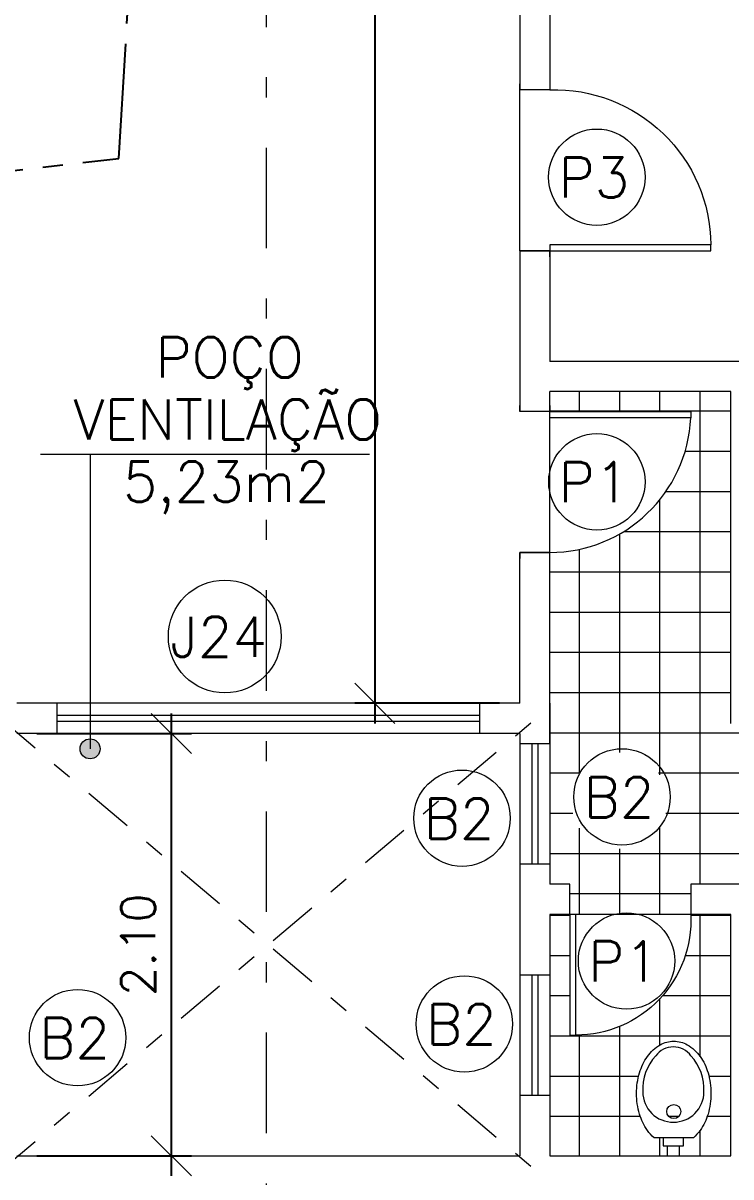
# Model space of a CAD drawing. Header units: millimetres. Extents: x 521 to 1055, y 261 to 520.
# Drawn here: x 537.85 to 541.36, y 374.39 to 380.13 of the extents above; entities that cross this region are included whole.
import ezdxf
from ezdxf.enums import TextEntityAlignment as Align

# ---------------------------------------------------------------- set-up
doc = ezdxf.new("R2010")
doc.units = ezdxf.units.MM
for name, pattern in [('CENTER2', [28.575000000000003, 19.05, -3.175, 3.175, -3.175]), ('CONTINU', [0]), ('DASHDOT', [1, 0.5, -0.25, 0, -0.25]), ('DASHDOTX2', [2, 1, -0.5, 0, -0.5])]:
    doc.linetypes.add(name, pattern=pattern)
doc.layers.add('0.1', color=8, linetype='Continuous', lineweight=13)
doc.layers.add('ppci', color=8, linetype='Continuous')
doc.styles.add('ROMANS', font='romans')
doc.styles.get("Standard").update_dxf_attribs({"font": 'romans.shx'})
doc.dimstyles.new('Fares Eng - 50', dxfattribs={"dimscale": 2, "dimtxt": 0.085, "dimasz": 0.1, "dimexe": 0.05, "dimexo": 0.05, "dimgap": 0.04, "dimtad": 1, "dimzin": 4, "dimdsep": 46, "dimtxsty": 'ROMANS', "dimblk1": 'OBLIQUE', "dimblk2": 'OBLIQUE', "dimsah": 1, "dimcen": 0.05, "dimdle": 0.05, "dimclrd": 8, "dimclre": 8, "dimclrt": 8, "dimaunit": 1, "dimadec": 0, "dimazin": 0, "dimtfac": 1, "dimtix": 1, "dimtmove": 2, "dimatfit": 0, "dimldrblk": 'OPEN90', "dimfxl": 1, "dimtolj": 1, "dimtzin": 0, "dimarcsym": 0})

# ---------------------------------------------------------------- blocks, each defined once
blk = doc.blocks.new('P80')
for points in [[(0, 0.8600000000001068), (0, 0.8300000000001057), (0.1499999999999986, 0.8300000000001057), (0.1499999999999986, 0.8600000000001068)], [(0, 0), (0, 0.03000000000000114), (0.1499999999999986, 0.03000000000000114), (0.1499999999999986, 0)]]:
    blk.add_lwpolyline(points)
blk.add_lwpolyline([(-0.8000000000000227, 0.06000000000008299), (0, 0.06000000000008299), (0, 0.03000000000000114), (-0.8000000000000227, 0.03000000000000114)], close=True)
at = {"color": 8}
blk.add_arc((-0.02513934576528032, 0.05553438521076377), 0.7748735220644332, 88.14081760279143, 179.6698012135025, dxfattribs=at)
blk = doc.blocks.new('_OBLIQUE')
at = {"color": 0, "linetype": 'ByBlock'}
blk.add_line((-0.5, -0.5), (0.5, 0.5), dxfattribs=at)
blk = doc.blocks.new('*D1208')
at = {"layer": '0.1', "color": 8, "lineweight": -2, "transparency": 16777216}
for p, q in [((538.5825751625352, 374.3964883394474), (538.5825751625352, 376.6964883394476)), ((537.9140388595019, 376.5964883394476), (538.6825751625353, 376.5964883394476)), ((537.914038859502, 374.4964883394474), (538.6825751625353, 374.4964883394474))]:
    blk.add_line(p, q, dxfattribs=at)
at = {"layer": 'DEFPOINTS', "color": 0, "lineweight": -2, "transparency": 16777216}
for p in [(537.8140388595019, 376.5964883394476), (538.5825751625352, 376.5964883394476), (537.814038859502, 374.4964883394474)]:
    blk.add_point(p, dxfattribs=at)
at = {"layer": '0.1', "color": 8, "lineweight": -2, "transparency": 16777216, "xscale": 0.2, "yscale": 0.2, "zscale": 0.2}
for p, rotation in [((538.5825751625352, 376.5964883394476), 90), ((538.5825751625352, 374.4964883394474), 270)]:
    blk.add_blockref('_OBLIQUE', p, dxfattribs=dict(at, rotation=rotation))
at = {"layer": '0.1', "color": 8, "transparency": 16777216, "insert": (538.4175751625352, 375.5464883394475), "char_height": 0.17, "attachment_point": 5, "rotation": 90, "style": 'ROMANS'}
blk.add_mtext('\\A1;2.10', dxfattribs=at)
blk = doc.blocks.new('_Open90')
at = {"color": 0, "linetype": 'ByBlock', "lineweight": -2}
for p, q in [((-0.5, 0.5), (0, 0)), ((0, 0), (-1, 0)), ((0, 0), (-0.5, -0.5))]:
    blk.add_line(p, q, dxfattribs=at)
blk = doc.blocks.new('*D1159')
at = {"layer": '0.1', "color": 8, "linetype": 'CONTINU', "lineweight": -2, "transparency": 16777216}
for p, q in [((539.5940694024787, 399.8964883394474), (539.5940694024787, 376.6464883394475)), ((540.2140388595022, 399.7964883394474), (539.4940694024787, 399.7964883394474)), ((540.2140388595019, 376.7464883394475), (539.4940694024787, 376.7464883394475))]:
    blk.add_line(p, q, dxfattribs=at)
at = {"layer": 'DEFPOINTS', "color": 0, "linetype": 'CONTINU', "lineweight": -2, "transparency": 16777216}
for p in [(540.3140388595023, 399.7964883394474), (539.5940694024787, 376.7464883394475), (540.3140388595019, 376.7464883394475)]:
    blk.add_point(p, dxfattribs=at)
at = {"layer": '0.1', "color": 8, "linetype": 'CONTINU', "lineweight": -2, "transparency": 16777216, "xscale": 0.2, "yscale": 0.2, "zscale": 0.2}
for p, rotation in [((539.5940694024787, 399.7964883394474), 90), ((539.5940694024787, 376.7464883394475), 270)]:
    blk.add_blockref('_OBLIQUE', p, dxfattribs=dict(at, rotation=rotation))
at = {"layer": '0.1', "color": 8, "linetype": 'CONTINU', "transparency": 16777216, "insert": (539.4290694024786, 388.2714883394475), "char_height": 0.17, "attachment_point": 5, "rotation": 90, "style": 'ROMANS'}
blk.add_mtext('\\A1;23.05', dxfattribs=at)
blk = doc.blocks.new('P60')
at = {"color": 252}
blk.add_lwpolyline([(-0.6000000000000227, 0.05960000000008298), (0, 0.05960000000008298), (0, 0.03000000000000114), (-0.6000000000000227, 0.03000000000000114)], close=True, dxfattribs=at)
at = {"color": 8}
blk.add_arc((-0.02886986666674457, 0.05960000000008306), 0.5711301333332781, 87.10253993610587, 180, dxfattribs=at)
blk = doc.blocks.new('Vaso')
for points in [[(0.02999999999997272, -0.04999999999995453), (0.02999999999997272, 0), (-0.02999999999997272, 0), (-0.02999999999997272, -0.04999999999995453)], [(0.04999999999995453, -0.09000000000014552), (0.04999999999995453, -0.04999999999995453), (-0.04999999999995453, -0.04999999999995453), (-0.04999999999995453, -0.09000000000014552)]]:
    blk.add_lwpolyline(points)
for points in [[(0.1828955200001019, -0.3100000000001728, -0.071776), (0.1680402599999979, -0.4129498500001318, -0.083144), (0.128710270000056, -0.4938477600001079, -0.106699), (0.06516211000007388, -0.5518467399999736, -0.132564), (-0.002104480000070907, -0.5700000000001637, -0.132564), (-0.06937106999998832, -0.5518467399999736, -0.106699), (-0.1329192299999704, -0.4938477600001079, -0.083144), (-0.1722492199999124, -0.4129498500001318, -0.071776), (-0.1871044800000163, -0.3100000000001728, -0.071776), (-0.1722492199999124, -0.2070501499999864, -0.083144), (-0.1329192299999704, -0.1261522400000104, -0.060171), (-0.09999999999990905, -0.09000000000014552), (0.09579103999999461, -0.09000000000014552, -0.060171), (0.128710270000056, -0.1261522400000104, -0.083144), (0.1680402599999979, -0.2070501499999864, -0.071776)], [(-0.08763701527800549, -0.4972033683313839, 0.2473999053505774), (0, -0.5413053001348089, 0.2473999053505774), (0.08763701527800549, -0.4972033683313839, 0.1978584598758542), (0.1521044799999345, -0.3175259839795217, 0.4183289460701766), (0, -0.1675407474929216, 0.4183289460701766), (-0.1521044799999345, -0.3175259839795217, 0.1978584598758542)]]:
    blk.add_lwpolyline(points, format="xyb", close=True)
blk.add_circle((-0.002104480000070907, -0.2200259839794398), 0.03525)
blk = doc.blocks.new('P70')
for points in [[(0, 0.760000000000025), (0, 0.7300000000000239), (0.1499999999999986, 0.7300000000000239), (0.1499999999999986, 0.760000000000025)], [(0, 0), (0, 0.03000000000000114), (0.1499999999999986, 0.03000000000000114), (0.1499999999999986, 0)]]:
    blk.add_lwpolyline(points)
blk.add_lwpolyline([(-0.7000000000000227, 0.06000000000008299), (0, 0.06000000000008299), (0, 0.03000000000000114), (-0.7000000000000227, 0.03000000000000114)], close=True)
at = {"color": 8}
blk.add_arc((3.861494457524373e-15, 0.02932835820894858), 0.7006716417910752, 90, 177.4910967546297, dxfattribs=at)
blk = doc.blocks.new('ÁREA')
for p in [(4.97462945148186e-05, 0.003761569252461072), (0, 0)]:
    blk.add_attdef('COMPARTIMENTO', text='', height=0.0025).set_placement(p, align=Align.CENTER)
at = {"color": 1}
for p in [(-4.97462945148186e-05, -0.003761569252461072), (-9.94925890296372e-05, -0.007523138504922144)]:
    blk.add_attdef('ÁREA', text='', height=0.002, dxfattribs=at).set_placement(p, align=Align.CENTER)

msp = doc.modelspace()

# ---------------------------------------------------------------- hatches: boundary and pattern name
at = {"layer": '0.1', "linetype": 'CONTINU'}
h = msp.add_hatch(dxfattribs=at)
h.set_pattern_fill('_USER', color=8, scale=0.2, style=0, double=1, pattern_type=0)
h.set_pattern_definition([(0, (-135.1886329213025, 0), (0, 0.2), []), (90, (-135.1886329213025, 0), (-0.2, 1.224606353822377e-17), [])])
h.paths.add_polyline_path([(542.9140388595024, 378.2964883394475), (541.514038859502, 378.2964883394476), (541.514038859502, 378.0729869898494, -0.1628160446244721), (541.517038859503, 378.0814869898496, -0.3480502846370825), (541.7070388595014, 378.1444869898485, -0.1445233165197684), (541.7719067945209, 378.0932686348172, -0.02792695870552506), (541.7864085227629, 378.0675971221961, -0.02267194023055926), (541.7986458982554, 378.0396732554813, -0.0840704910421127), (541.8075191631233, 377.9958886775929, -0.008050882724628592), (541.8080457469989, 377.9631873104136), (541.8080457469989, 377.9597866692827, -0.0080508827246005), (541.8075191631233, 377.9270853021035, -0.08407049104117602), (541.7986458982556, 377.8833007242156, -0.02267194022961322), (541.7864085227634, 377.855376857502, -0.02792695871136476), (541.7719067945184, 377.8297053448755, -0.1445233165107818), (541.7070388595021, 377.7784869898481, -0.348050284641138), (541.5170388595021, 377.8414869898479, -0.162816044595225), (541.514038859502, 377.8499869898469), (541.514038859502, 377.4690386615684, -0.1628160446244721), (541.517038859503, 377.4775386615687, -0.3480502846370825), (541.7070388595014, 377.5405386615676, -0.1445233165197684), (541.7719067945209, 377.4893203065362, -0.02792695870552506), (541.7864085227629, 377.4636487939152, -0.02267194023055926), (541.7986458982554, 377.4357249272003, -0.0840704910421127), (541.8075191631233, 377.3919403493119, -0.008050882724628592), (541.8080457469989, 377.3592389821326), (541.8080457469989, 377.3558383410018, -0.0080508827246005), (541.8075191631233, 377.3231369738226, -0.08407049104117602), (541.7986458982556, 377.2793523959347, -0.02267194022961322), (541.7864085227634, 377.2514285292211, -0.02792695871136476), (541.7719067945184, 377.2257570165946, -0.1445233165107818), (541.7070388595021, 377.1745386615672, -0.348050284641138), (541.5170388595021, 377.237538661567, -0.162816044595225), (541.514038859502, 377.2460386615659), (541.514038859502, 376.6464883394476), (541.3640388595021, 376.6464883394477), (541.3640388595019, 378.2964883394475), (540.4640388595018, 378.2964883394475), (540.4640388595018, 378.1964883394476), (541.1640388595022, 378.1964883394475), (541.1640388595022, 378.1664883394475, -0.4014455578217007), (540.4640388595021, 377.4964883394476), (540.4640388595021, 377.4664883394476), (540.464038859502, 376.5464883394476), (540.4640388595009, 375.9464883394473), (540.464038859501, 375.8464883394475), (540.5640388595023, 375.8464883394475), (540.5640388595021, 375.6964883394476), (540.5936388595022, 375.6964883394476), (541.1640388595022, 375.6964883394475), (541.1640388595023, 375.8464883394475), (541.1940388595021, 375.8464883394475), (541.7140388595017, 375.8464883394476), (541.7140388595016, 375.6964883394474), (542.3140388595017, 375.6964883394476), (542.3140388595018, 375.8464883394475), (542.3440388595017, 375.8464883394475), (542.6640388595019, 375.8464883394477), (542.664038859502, 375.6964883394492), (542.6936388595021, 375.6964883394492), (543.2640388595021, 375.6964883394492), (543.2640388595021, 375.8464883394491), (543.294038859502, 375.8464883394491), (543.4640388595019, 375.8464883394476), (543.4640388595019, 376.4910939835211), (542.9140388595018, 376.4910939835211)])
h.paths.add_polyline_path([(541.04881364872, 376.2617693527766, -1), (540.5695259799796, 376.2617693527766, -1)], flags=16)
h.paths.add_polyline_path([(541.7030020020642, 376.2867375116143), (542.5780020020642, 376.2867375116143), (542.5780020020642, 376.6617375116143), (541.7030020020642, 376.6617375116143)], flags=8)
h.paths.add_polyline_path([(541.4505358294617, 375.9636636038721), (542.8172024961285, 375.9636636038721), (542.8172024961285, 376.3208064610149), (541.4505358294617, 376.3208064610149)], flags=24)
h.paths.add_polyline_path([(541.7030020020642, 376.2867375116143), (542.5780020020642, 376.2867375116143), (542.5780020020642, 376.6617375116143), (541.7030020020642, 376.6617375116143)], flags=24)
h.paths.add_polyline_path([(541.4505358294617, 375.9636636038721), (542.8172024961285, 375.9636636038721), (542.8172024961285, 376.3208064610149), (541.4505358294617, 376.3208064610149)], flags=8)
h.paths.add_polyline_path([(541.8933205183886, 377.1310121489715), (541.8933205183886, 377.8119645299238), (542.1933205183885, 377.8119645299238), (542.1933205183885, 377.1310121489715)], flags=24)
h.paths.add_polyline_path([(540.5876092259257, 376.1128599359623), (540.9828473211637, 376.1128599359623), (540.9828473211637, 376.4128599359623), (540.5876092259257, 376.4128599359623)], flags=24)
msp.add_hatch(color=8, dxfattribs=at).paths.add_polyline_path([(538.2282303155304, 376.52007251192, 1), (538.1285526083683, 376.52007251192, 1)])
h = msp.add_hatch(dxfattribs=at)
h.set_pattern_fill('_USER', color=8, scale=0.2, style=0, double=1, pattern_type=0)
h.set_pattern_definition([(0, (-135.1886329213025, 798.4929766788952), (0, -0.2), []), (270, (-135.1886329213025, 798.4929766788952), (-0.2, -1.224606353822377e-17), [])])
h.paths.add_polyline_path([(541.364038859502, 374.4964883394476), (541.1078691312421, 374.4964883394476), (541.107869131242, 374.5464883394475), (541.047869131242, 374.5464883394475), (541.047869131242, 374.4964883394476), (540.4640388595019, 374.4964883394476), (540.4640388595019, 374.7964883394475), (540.4640388595037, 375.3964883394475), (540.4640388595022, 375.6964883394475), (540.5640388595021, 375.6964883394476), (540.5640388595021, 375.0964883394475), (540.5936388595034, 375.0964883394475, 0.4291040067098116), (541.1640388595023, 375.6964883394476), (541.364038859502, 375.6964883394476)])
h.paths.add_polyline_path([(540.9098279480337, 374.9094350569886, -3.073136091760415e-06), (540.9098288944448, 374.9094382681735, 2.298261749447737e-06)], flags=0)
h.paths.add_polyline_path([(541.044723611242, 374.716514323427, 1), (541.1152236112421, 374.716514323427, 1)], flags=0)
edge = h.paths.add_edge_path(flags=16)
edge.add_arc((541.2591342493586, 374.8064880890473), 0.3641606381167727, 163.5782748653673, 179.999960602859, ccw=False)
edge.add_arc((541.1710587080731, 374.8324460039589), 0.2723395385858779, 144.5667168692639, 163.5781902089613, ccw=False)
edge.add_arc((541.1152797494814, 374.872134854788), 0.2038815434230515, 120.2052823623753, 144.56672184459, ccw=False)
edge.add_arc((541.0799735969133, 374.9327841714046), 0.1337041680431426, 89.99999385975178, 120.2053114872979, ccw=False)
edge.add_arc((541.0799736255707, 374.932784171405), 0.1337041680427554, 59.79468851265841, 90.00000614019962, ccw=False)
edge.add_arc((541.0446674730025, 374.872134854788), 0.2038815434230601, 35.433278155409994, 59.79471763762467, ccw=False)
edge.add_arc((540.9888885144107, 374.8324460039589), 0.2723395385858707, 16.42180979103881, 35.43328313073607, ccw=False)
edge.add_arc((540.9008129731253, 374.8064880890473), 0.3641606381167788, 3.939714088119217e-05, 16.42172513463271, ccw=False)
edge.add_arc((540.9008129731245, 374.8064885898481), 0.3641606381175685, 343.5782748653855, 359.9999606028769, ccw=False)
edge.add_arc((540.9888885144107, 374.7805306749364), 0.2723395385858779, 324.5667168692639, 343.5781902089613, ccw=False)
edge.add_arc((541.0446663298172, 374.7408429171219), 0.2038831085606229, 310.79308703992695, 324.56665782429025, ccw=False)
edge.add_line((541.1778691312419, 374.5864883394477), (540.982078091242, 374.5864883394477))
edge.add_arc((541.1152808926666, 374.7408429171219), 0.2038831085606259, 215.4333421757097, 229.2069129600731, ccw=False)
edge.add_arc((541.1710587080731, 374.7805306749364), 0.2723395385858707, 196.4218097910387, 215.4332831307361, ccw=False)
edge.add_arc((541.2591342493594, 374.8064885898481), 0.3641606381175744, 180.0000393971231, 196.4217251346145, ccw=False)

# ---------------------------------------------------------------- linework, layer by layer
at = {"layer": '0.1', "color": 8, "linetype": 'DASHDOTX2', "ltscale": 0.5}
msp.add_line((539.0532378008612, 424.608919363001), (539.0532378008612, 371.6874650096577), dxfattribs=at)
at = {"layer": '0.1', "color": 7}
for p, q in [((540.314038859502, 383.5464883394476), (540.3140388595021, 379.7964883394475)), ((540.4640388595014, 383.5464883394478), (540.4640388595014, 379.7964883394475)), ((540.4640388595017, 379.7964883394475), (540.3140388595016, 379.7964883394475)), ((540.3140388595021, 378.9964883394474), (540.314038859502, 378.1964883394476)), ((540.4640388595014, 378.9964883394475), (540.4640388595014, 378.4464883394476)), ((543.6140388595019, 378.4464883394476), (540.4640388595019, 378.4464883394476)), ((540.4640388595018, 378.1964883394475), (540.4640388595018, 378.2964883394476)), ((541.3640388595019, 378.2964883394476), (540.4640388595017, 378.2964883394475)), ((541.3640388595021, 376.6464883394476), (541.364038859502, 378.2964883394476)), ((540.4640388595018, 378.1964883394476), (540.3140388595019, 378.1964883394476)), ((540.3140388595019, 376.7464883394476), (540.3140388595019, 377.4964883394475)), ((540.3140388595019, 377.4964883394475), (540.4640388595018, 377.4964883394476)), ((540.464038859502, 376.5464883394476), (540.4640388595019, 377.4964883394475)), ((538.0140388595021, 376.7464883394476), (537.8140388595019, 376.7464883394476)), ((538.0140388595021, 376.5964883394475), (538.0140388595022, 376.7464883394475)), ((540.3140388595019, 376.7464883394475), (540.1140388595021, 376.7464883394475)), ((540.1140388595019, 376.7464883394475), (540.1140388595019, 376.5964883394476)), ((540.4640388595014, 376.7464883394475), (540.4640388595013, 376.5464883394472)), ((538.0140388595021, 376.5964883394476), (537.8140388595019, 376.5964883394476)), ((540.3140388595019, 376.5964883394475), (540.1140388595021, 376.5964883394475)), ((540.3140388595019, 376.5964883394476), (540.3140388595019, 376.5464883394473)), ((540.3140388595009, 376.5464883394473), (540.464038859501, 376.5464883394472)), ((540.4640388595008, 375.9464883394473), (540.3140388595009, 375.9464883394472)), ((540.3140388595019, 375.9464883394472), (540.314038859502, 375.3964883394472)), ((540.4640388595011, 375.9464883394473), (540.4640388595011, 375.8464883394475)), ((540.564038859502, 375.8464883394475), (540.464038859502, 375.8464883394475)), ((540.5640388595021, 375.6964883394475), (540.5640388595021, 375.8464883394475)), ((541.164038859502, 375.8464883394475), (541.1640388595022, 375.6964883394475)), ((541.7140388595018, 375.8464883394476), (541.164038859502, 375.8464883394475)), ((540.564038859502, 375.6964883394476), (540.464038859502, 375.6964883394476)), ((540.4640388595012, 375.6964883394476), (540.4640388595012, 375.3964883394472)), ((541.364038859502, 375.6964883394476), (541.1640388595022, 375.6964883394476)), ((541.364038859502, 374.4964883394476), (541.364038859502, 375.6964883394476)), ((540.3140388595011, 375.3964883394472), (540.464038859501, 375.3964883394472)), ((540.4640388595008, 374.7964883394473), (540.314038859501, 374.7964883394473)), ((540.3140388595019, 374.7964883394473), (540.3140388595019, 374.4964883394475)), ((540.4640388595011, 374.7964883394473), (540.4640388595011, 374.4964883394476)), ((537.814038859502, 374.4964883394474), (540.3140388595019, 374.4964883394474)), ((540.4640388595011, 374.4964883394475), (541.364038859502, 374.4964883394475))]:
    msp.add_line(p, q, dxfattribs=at)
at = {"layer": '0.1', "color": 8, "linetype": 'CONTINU'}
for p, q in [((540.3140388595015, 378.9964883394474), (540.3140388595015, 379.7964883394475)), ((540.4640388595019, 377.4964883394475), (540.4640388595018, 378.1964883394475)), ((539.5674517987884, 377.9836315145878), (537.9325908982262, 377.9836315145878)), ((538.1783914619493, 377.9836315145878), (538.1783914619493, 376.52007251192)), ((540.1140388595019, 376.7464883394475), (538.0140388595022, 376.7464883394491)), ((540.1140388595019, 376.6864883394475), (538.0140388595022, 376.6864883394491)), ((540.1140388595019, 376.6564883394475), (538.0140388595021, 376.6564883394475)), ((540.1140388595019, 376.5964883394475), (538.0140388595021, 376.5964883394475)), ((540.3140388594996, 376.5464883394473), (540.3140388594992, 375.9464883394475)), ((540.3740388594995, 376.5464883394473), (540.3740388594993, 375.9464883394475)), ((540.4040388595008, 376.5464883394472), (540.4040388595008, 375.9464883394473)), ((540.4640388595005, 376.5464883394472), (540.4640388595009, 375.9464883394473)), ((541.1640388595022, 375.6964883394475), (540.5640388595021, 375.6964883394476)), ((540.3140388595003, 375.3964883394473), (540.3140388594999, 374.7964883394475)), ((540.3740388595002, 375.3964883394473), (540.3740388594999, 374.7964883394475)), ((540.4040388595015, 375.3964883394472), (540.4040388595015, 374.7964883394474)), ((540.4640388595012, 375.3964883394472), (540.4640388595016, 374.7964883394474))]:
    msp.add_line(p, q, dxfattribs=at)
at = {"layer": '0.1', "color": 8}
msp.add_line((540.3140388595015, 378.9964883394474), (540.4640388595014, 378.9964883394475), dxfattribs=at)
at = {"layer": '0.1', "color": 8, "linetype": 'DASHDOT', "ltscale": 0.5}
for p, q in [((537.7140388595019, 376.6864883394476), (540.4140388595019, 374.4064883394477)), ((537.7140388595019, 374.4064883394475), (540.4140388595018, 376.6864883394476))]:
    msp.add_line(p, q, dxfattribs=at)
at = {"layer": '0.1', "color": 8}
for centre, radius in [((540.6974634453877, 379.3622139302367), 0.2396438343701963), ((540.6978741561087, 377.8476917314282), 0.2396438343701963), ((538.8480401654925, 377.0785161172579), 0.2803832862131297), ((540.8224594650586, 376.2808504398496), 0.2396438343701963), ((540.0274184362712, 376.1748592011172), 0.2396438343701963), ((540.8452086214667, 375.4651261575131), 0.2396438343701963), ((540.0387930144753, 375.152066696646), 0.2396438343701963), ((538.1164411871102, 375.0838807137357), 0.2396438343701963)]:
    msp.add_circle(centre, radius, dxfattribs=at)
at = {"layer": '0.1', "color": 8, "linetype": 'CONTINU'}
msp.add_circle((538.1783914619493, 376.52007251192), 0.04983885358103635, dxfattribs=at)
at = {"layer": 'ppci', "color": 10, "linetype": 'CENTER2', "lineweight": -2, "ltscale": 0.03}
msp.add_lwpolyline([(531.3140388595019, 374.4964883394485), (533.8130689846404, 378.9358204618106), (538.3212339624178, 379.4555830899858), (539.5899788598471, 400.5214731334636), (548.2550582454695, 402.382447342752), (548.7724223866907, 404.439774211178), (551.3547267758833, 404.6698839544318), (551.5252084776986, 405.0964883394477)], dxfattribs=at)

# ---------------------------------------------------------------- block references
at = {"layer": '0.1', "color": 8, "xscale": -1}
msp.add_blockref('P80', (540.4640388595019, 378.9664883394474), dxfattribs=at)
at = {"layer": '0.1', "color": 8}
ref = msp.add_blockref('ÁREA', (538.8696994630417, 378.3456327498859), dxfattribs=dict(at, xscale=133.3333333333333, yscale=133.3333333333333, zscale=133.3333333333333))
ref.add_attrib('COMPARTIMENTO', 'POÇO', dxfattribs={"layer": '0', "color": 1, "height": 0.2}).set_placement((538.8721121976686, 378.3661308841316), align=Align.CENTER)
ref.add_attrib('ÁREA', 'VENTILAÇÃO', dxfattribs={"layer": '0', "color": 1, "height": 0.2}).set_placement((538.8630666237726, 378.0576778897628), align=Align.CENTER)
ref.add_attrib('ÁREA', '5,23m2', dxfattribs={"layer": '0', "color": 1, "height": 0.2}).set_placement((538.8564337845047, 377.7489039287528), align=Align.CENTER)
at = {"layer": '0.1', "color": 8, "rotation": 180}
for name, p in [('P70', (540.4640388595021, 378.2264883394476)), ('Vaso', (541.077869131242, 374.4964883394476))]:
    msp.add_blockref(name, p, dxfattribs=at)
at = {"layer": '0.1', "color": 8, "xscale": -1, "rotation": 270}
msp.add_blockref('P60', (540.5340388595022, 375.6964883394476), dxfattribs=at)

# ---------------------------------------------------------------- texts
at = {"layer": '0.1', "color": 8}
for s, p in [('P3', (540.5068552379159, 379.2607015903684)), ('P1', (540.5072659486369, 377.7461793915598)), ('J24', (538.5772486169998, 376.9770037773895)), ('B2', (540.6318512575868, 376.1793380999812)), ('B2', (539.8368102287994, 376.0733468612489)), ('P1', (540.6546004139949, 375.3636138176447)), ('B2', (539.8481848070036, 375.0505543567776)), ('B2', (537.9258329796385, 374.9823683738673))]:
    msp.add_text(s, height=0.2, dxfattribs=at).set_placement(p)

# ---------------------------------------------------------------- dimensions: what is measured, and where the dimension line sits
at = {"layer": '0.1', "color": 8, "linetype": 'CONTINU'}
dim = msp.add_linear_dim(base=(539.5940694024787, 376.7464883394475), p1=(540.3140388595023, 399.7964883394474), p2=(540.3140388595019, 376.7464883394475), angle=90, dimstyle='Fares Eng - 50', dxfattribs=at)
dim.commit()
dim.dimension.update_dxf_attribs({"geometry": '*D1159', "text_midpoint": (539.4290694024786, 388.2714883394475)})
at = {"layer": '0.1', "color": 7}
dim = msp.add_linear_dim(base=(538.5825751625352, 376.5964883394476), p1=(537.814038859502, 374.4964883394474), p2=(537.8140388595019, 376.5964883394476), angle=90, dimstyle='Fares Eng - 50', dxfattribs=at)
dim.commit()
dim.dimension.update_dxf_attribs({"geometry": '*D1208', "text_midpoint": (538.4175751625352, 375.5464883394475)})

doc.saveas('drawing.dxf')
